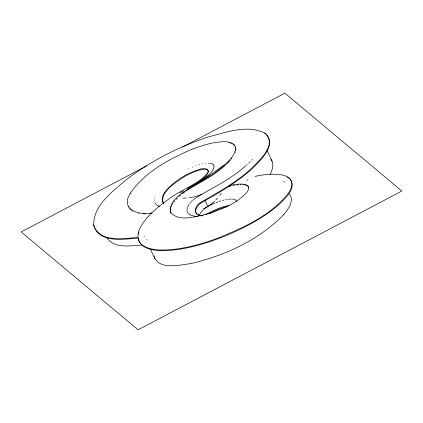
<?xml version="1.0" encoding="UTF-8"?>
<svg xmlns="http://www.w3.org/2000/svg" width="423" height="423" viewBox="0 0 423 423"><rect width="100%" height="100%" fill="white"/><g stroke="black" fill="none" stroke-linecap="round" stroke-linejoin="round"><path stroke-width="0.63" d="M154.538 199.841L154.538 200.359M187.008 209.676L187.024 210.443M235.912 149.61L235.928 149.282M236.42 201.522L235.965 200.206L234.501 199.402M170.342 209.438L170.628 207.979M208.407 171.849L208.449 171.225M187.098 208.872L187.352 207.825M138.432 234.3L138.538 233.75M235.706 150.974L235.78 150.625M154.807 197.916L154.881 197.631M138.818 232.629L138.987 232.058M235.262 152.433L235.394 152.063M208.259 172.41C205.06 178.49 198.53 181.885 192.909 185.406M170.924 207.069L171.452 205.816M187.585 207.175L187.981 206.281M270.197 174.26C272.639 169.729 274.226 163.627 270.921 159.106M213.224 169.38L214.08 167.016L213.768 165.15M199.259 215.106C201.819 209.702 207.18 206.847 211.891 203.659M188.219 205.827L189.06 204.478M130.749 193.745L131.051 193.237M172.14 204.521L172.758 203.526M213.102 169.597C208.809 176.09 201.898 180.24 195.41 184.248M221.229 193.226L219.801 195.225M173.716 202.178L174.815 200.798M189.647 203.675L190.604 202.527M231.873 158.202L231.164 159.096M217.406 198.25L215.751 200.105M283.532 214.831C288.142 209.417 294.598 200.819 289.443 193.808M230.398 160.01L229.578 160.93M283.516 214.842C258.728 240.174 224.93 255.54 190.789 263.635M229.15 161.396L227.786 162.818M176.063 199.402L177.443 197.99M252.425 159.476L251.78 160.143M191.275 201.803L192.507 200.592M227.304 163.294L225.787 164.743M250.194 161.713L248.777 163.061M214.546 201.327L212.261 203.363M225.253 165.229C213.657 176.217 198.884 182.651 185.665 191.281M178.955 196.573L180.589 195.151M246.509 165.107L247.286 164.42M193.036 200.111L194.76 198.678M245.721 165.795C230.725 179.5 212.06 187.786 195.066 198.44M182.339 193.734L184.687 191.973M224.211 164.885L214.334 171.934M227.341 162.659L228.875 161.575M213.456 172.552L211.69 173.79M210.802 174.408L196.298 183.751M180.039 192.988L183.566 190.826M195.558 184.179L195.881 183.994M195.252 184.338L194.77 184.608M194.871 184.565L195.22 184.375M188.394 187.902L191.339 186.273M187.373 188.706L188.166 188.261M192.016 185.898L192.528 185.618M191.836 186.236L192.254 186.004L191.656 186.332M193.946 185.068L194.437 184.793M194.517 184.761L193.808 185.152M203.5 208.745L212.251 204.172M146.887 165.795L21.15 231.952L138.099 329.824L401.85 191.048L284.901 93.176L182.556 147.024M209.221 213.525L219.341 208.819L227.352 206.445M205.488 214.614C213.039 211.045 220.595 206.366 229.107 205.626M201.935 194.12L198.297 195.696L193.015 197.139M188.002 168.967L188.346 168.809M212.446 204.082L215.027 202.998M192.201 167.159L192.502 167.037M216.016 202.612L218.004 201.882M246.947 180.235L248.068 179.844M195.949 165.763L196.33 165.636M219.447 201.39L220.843 200.957M199.312 164.711L199.746 164.589M222.498 200.481L223.64 200.185M228.959 186.58L230.567 186.183M229.213 185.829C234.152 184.269 254.376 180.758 247.122 192.063C236.743 203.632 221.467 209.385 207.032 214.086C196.261 216.232 178.707 222.567 170.49 212.182C168.64 199.915 183.497 192.423 191.92 186.469C202.913 180.573 213.805 174.244 223.307 166.091C228.457 161.226 234.966 155.897 235.637 148.346C235.236 142.239 227.516 141.552 222.784 141.747C212.034 142.228 201.655 145.602 191.688 149.446C169.131 159.027 146.226 171.474 131.416 191.587C118.926 208.613 137.39 215.767 152.069 212.922M225.216 199.82L226.279 199.608M202.665 163.881L203.061 163.801M254.953 176.486C265.845 173.583 301.076 169.76 289.623 191.413C272.761 214.683 244.912 226.855 219.151 237.636C204.209 243.251 188.716 247.725 172.806 249.475C162.807 250.268 151.672 251.019 142.815 245.446C136.322 241.385 137.11 232.38 140.764 226.659C147.082 215.672 157.197 207.519 167.302 200.164C179.426 190.382 195.252 185.893 206.197 174.62C211.96 168.946 203.833 167.371 199.519 169.406C189.15 172.373 179.638 178.02 171.489 185.02C167.069 189.314 158.81 196.684 163.712 203.214M190.694 263.651C179.828 264.856 158.25 270.604 154.088 255.947M233.136 185.628L234.617 185.353M192.454 197.25L189.261 197.737M137.406 237.409C123.505 238.688 99.151 242.744 93.689 225.253C93.298 204.965 113.195 191.064 126.974 179.135C151.339 160.798 178.86 146.702 207.783 137.1C226.041 132.336 247.619 124.039 265.612 133.504C277.329 145.951 258.051 161.581 249.882 169.856C235.273 182.963 217.924 192.322 201.131 202.205C193.47 206.038 192.941 216.359 203.352 215.497M137.692 238.027C123.817 239.281 100.997 243.22 94.229 226.998M227.838 199.344L228.727 199.228M141.821 244.975C130.395 245.89 113.449 248.872 106.395 237.208M236.954 184.999L238.281 184.851M205.673 163.378L206.017 163.336M229.435 199.154L230.757 199.064M151.598 213.61L150.112 213.731M186.215 198.022L182.852 198.17M240.343 184.708L241.115 184.687M208.275 163.199L208.856 163.204M231.608 199.048L232.565 199.08M144.55 213.864L145.205 213.874M143.26 213.805L143.899 213.837M197.885 216.661L196.066 216.523M242.908 184.729L243.886 184.814M209.935 163.278L210.897 163.426M233.179 199.138L234.025 199.275M195.199 216.412L190.593 215.08M201.597 215.915C191.344 215.296 196.161 205.033 202.263 202.215C219.976 192.243 237.826 181.99 252.827 168.079C260.351 160.243 277.065 145.316 265.903 134.123M138.548 213.234L139.098 213.34M228.727 142.704L229.166 142.789M245.065 185.004L246.107 185.274M211.331 163.532L211.738 163.653M230.408 143.085L230.794 143.201M159.534 206.572L159.809 206.673M231.529 143.46L231.878 143.598M246.789 185.528L247.735 186.051M212.203 163.833L212.695 164.087M158.736 206.239L156.737 204.981M287.265 177.158L287.698 177.385M190.398 214.979L189.16 214.191M132.579 211.135L132.959 211.347M232.835 144.069L233.406 144.423M288.116 177.618L289.247 178.384M264.534 133.187L265.015 133.483M212.806 164.161L213.689 165.023M131.199 210.21L131.521 210.453M189.007 214.07L188.309 213.398M233.914 144.809L234.374 145.226M248.047 186.294L248.745 187.135M130.591 209.697L130.041 209.152M146.686 239.64L147.024 239.968M289.903 178.945C297.089 187.992 285.393 198.361 279.233 204.325C263.852 217.718 245.578 227.341 226.902 235.283C207.508 243.183 187.098 249.565 166.049 250.59C156.261 250.76 140.885 250.374 138.289 238.435M156.251 204.521L155.891 204.113M163.474 203.267L163.045 202.643M234.77 145.671L235.109 146.147M187.965 212.97L187.5 212.193M129.115 207.973L129.322 208.28M283.838 181.324L284.039 181.61M155.574 203.69L155.357 203.341M284.219 181.911L284.388 182.228M170.998 213.261L170.686 212.568M162.955 202.48C160.798 191.275 174.461 183.762 182.043 178.072C187.595 174.678 193.501 171.727 199.804 170.025C202.421 169.597 206.699 168.005 208.391 170.887M266.945 150.154L272.105 161.279M205.07 200.55L207.878 206.641M150.324 248.973L154.992 259.035M155.141 202.929L154.955 202.495M128.418 206.678L128.571 207.011M144.301 235.934L144.46 236.341M187.294 211.696L187.066 210.813M210.21 212.61L210.443 213.319M94.091 226.437L93.821 224.698M170.406 211.585L170.295 210.538M235.838 148.045L235.881 148.346M193.454 185.343L193.121 185.523L193.47 185.337"/></g></svg>
